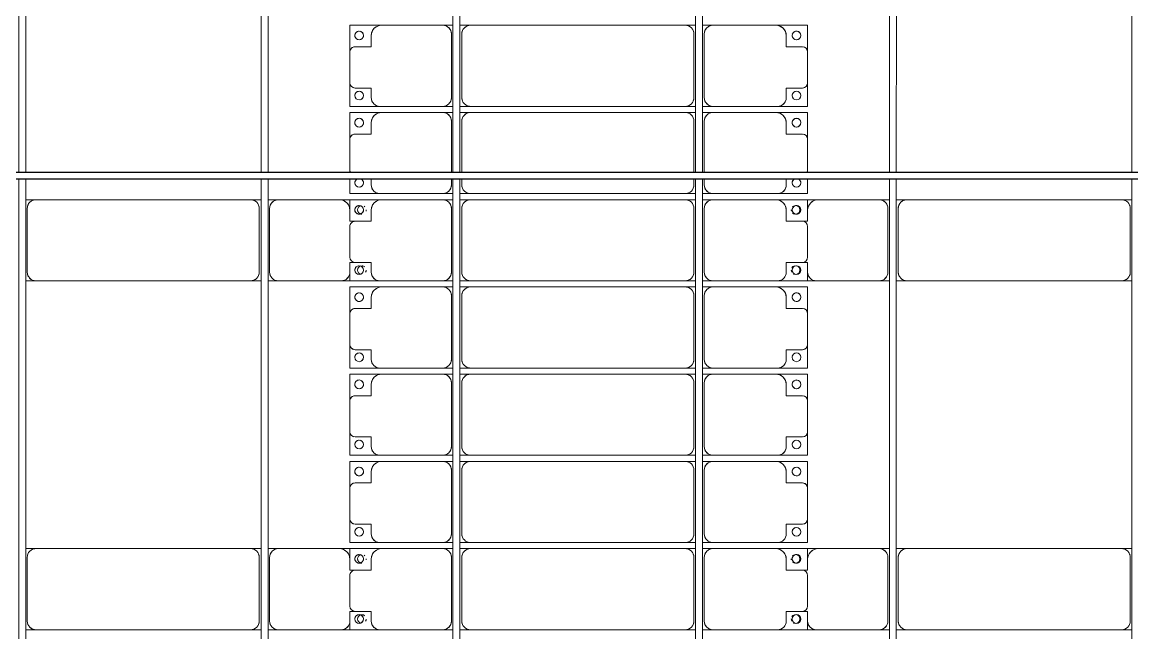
# Model space of a CAD drawing. Header units: millimetres. Extents: x -533732 to -130507, y -117886 to -23954.
# Drawn here: x -456430 to -450069, y -74386 to -70886 of the extents above; entities that cross this region are included whole.
import ezdxf

# ---------------------------------------------------------------- set-up
doc = ezdxf.new("R2010")
doc.units = ezdxf.units.MM
doc.layers.add('A-GENM', color=13, linetype='Continuous', lineweight=9)
doc.layers.add('S-BEAM', color=12, linetype='Continuous', lineweight=9)

# ---------------------------------------------------------------- blocks, each defined once
blk = doc.blocks.new('Dai phao do pin - DẢI PHAO ĐỠ PIN-V67-BỐ TRÍ KHUNG KẾT CẤU BÈ PIN 06')
at = {"layer": 'A-GENM', "color": 7}
for p, q in [((-1312.2, 241.6), (-1129.7, 241.6)), ((-1129.7, 241.6), (-1312.2, 241.6)), ((-779.7, 241.6), (-1129.7, 241.6)), ((-779.7, 241.6), (-721.1, 241.6)), ((-779.7, 241.6), (-721.1, 241.6)), ((-729.7, -173.4), (-729.7, 191.6)), ((-681.1, 241.6), (-620.3, 241.6)), ((-681.1, 241.6), (-620.3, 241.6)), ((-670.3, 191.6), (-670.3, -173.4)), ((610.3, 241.6), (-620.3, 241.6)), ((610.3, 241.6), (668.9, 241.6)), ((610.3, 241.6), (668.9, 241.6)), ((660.3, -173.4), (660.3, 191.6)), ((-1189.7, 181.6), (-1189.7, 118.2)), ((-1189.7, 118.2), (-1219.7, 118.2)), ((-1219.7, -118.2), (-1189.7, -118.2)), ((-1189.7, -118.2), (-1189.7, -173.4)), ((-1139.7, -223.4), (-1312.2, -223.4)), ((-1312.2, -223.4), (-1139.7, -223.4)), ((-1139.7, -223.4), (-779.7, -223.4)), ((-721.1, -223.4), (-779.7, -223.4)), ((-721.1, -223.4), (-779.7, -223.4)), ((-620.3, -223.4), (-681.1, -223.4)), ((-620.3, -223.4), (-681.1, -223.4)), ((-620.3, -223.4), (610.3, -223.4)), ((668.9, -223.4), (610.3, -223.4)), ((668.9, -223.4), (610.3, -223.4))]:
    blk.add_line(p, q, dxfattribs=at)
for centre, radius, start, end in [((-1258.6, 183.2), 25, 120, 135), ((-1258.6, 183.2), 25, 120, 135), ((-1258.6, 183.2), 25, 0, 90), ((-1258.6, 183.2), 25, 0, 75), ((-1129.7, 181.6), 60, 90, 180), ((-1129.7, 181.6), 60, 120, 180), ((-779.7, 191.6), 50, 360, 90), ((-779.7, 191.6), 50, 360, 75), ((-620.3, 191.6), 50, 90, 180), ((-620.3, 191.6), 50, 150, 180), ((-620.3, 191.6), 50, 105, 135), ((610.3, 191.6), 50, 360, 90), ((610.3, 191.6), 50, 60, 90), ((610.3, 191.6), 50, 15, 30), ((-1258.6, 183.2), 25, 180, 195), ((-1258.6, 183.2), 25, 180, 195), ((-1258.6, 183.2), 25, 225, 255), ((-1258.6, 183.2), 25, 225, 255), ((-1258.6, 183.2), 25, 270, 360), ((-1258.6, 183.2), 25, 270, 300), ((-1258.6, 183.2), 25, 330, 360), ((-1258.6, -161.8), 25, 180, 210), ((-1258.6, -161.8), 25, 180, 210), ((-1258.6, -161.8), 25, 105, 150), ((-1258.6, -161.8), 25, 105, 150), ((-1258.6, -161.8), 25, 240, 255), ((-1258.6, -161.8), 25, 240, 255), ((-1258.6, -161.8), 25, 270, 0), ((-1258.6, -161.8), 25, 0, 75), ((-1258.6, -161.8), 25, 0, 75), ((-1258.6, -161.8), 25, 285, 360), ((-1139.7, -173.4), 50, 180, 270), ((-1139.7, -173.4), 50, 180, 255), ((-779.7, -173.4), 50, 270, 360), ((-779.7, -173.4), 50, 285, 360), ((-620.3, -173.4), 50, 180, 270), ((-620.3, -173.4), 50, 180, 210), ((610.3, -173.4), 50, 270, 360), ((610.3, -173.4), 50, 330, 360), ((-620.3, -173.4), 50, 240, 270), ((610.3, -173.4), 50, 285, 300)]:
    blk.add_arc(centre, radius, start, end, dxfattribs=at)
blk = doc.blocks.new('Dai phao do pin - DẢI PHAO ĐỠ PIN-V69-BỐ TRÍ KHUNG KẾT CẤU BÈ PIN 06')
at = {"layer": 'A-GENM', "color": 7}
for p, q in [((-1312.2, 241.6), (-1129.7, 241.6)), ((-1129.7, 241.6), (-1312.2, 241.6)), ((-779.7, 241.6), (-1129.7, 241.6)), ((-779.7, 241.6), (-721.1, 241.6)), ((-779.7, 241.6), (-721.1, 241.6)), ((-729.7, -173.4), (-729.7, 191.6)), ((-681.1, 241.6), (-620.3, 241.6)), ((-681.1, 241.6), (-620.3, 241.6)), ((-670.3, 191.6), (-670.3, -173.4)), ((610.3, 241.6), (-620.3, 241.6)), ((610.3, 241.6), (668.9, 241.6)), ((610.3, 241.6), (668.9, 241.6)), ((660.3, -173.4), (660.3, 191.6)), ((-1189.7, 181.6), (-1189.7, 118.2)), ((-1189.7, 118.2), (-1219.7, 118.2)), ((-1219.7, -118.2), (-1189.7, -118.2)), ((-1189.7, -118.2), (-1189.7, -173.4)), ((-1139.7, -223.4), (-1312.2, -223.4)), ((-1312.2, -223.4), (-1139.7, -223.4)), ((-1139.7, -223.4), (-779.7, -223.4)), ((-721.1, -223.4), (-779.7, -223.4)), ((-721.1, -223.4), (-779.7, -223.4)), ((-620.3, -223.4), (-681.1, -223.4)), ((-620.3, -223.4), (-681.1, -223.4)), ((-620.3, -223.4), (610.3, -223.4)), ((668.9, -223.4), (610.3, -223.4)), ((668.9, -223.4), (610.3, -223.4))]:
    blk.add_line(p, q, dxfattribs=at)
for centre, radius, start, end in [((-1258.6, 183.2), 25, 120, 135), ((-1258.6, 183.2), 25, 120, 135), ((-1258.6, 183.2), 25, 0, 90), ((-1258.6, 183.2), 25, 0, 75), ((-1129.7, 181.6), 60, 90, 180), ((-1129.7, 181.6), 60, 120, 180), ((-779.7, 191.6), 50, 360, 90), ((-779.7, 191.6), 50, 360, 75), ((-620.3, 191.6), 50, 90, 180), ((-620.3, 191.6), 50, 150, 180), ((-620.3, 191.6), 50, 105, 135), ((610.3, 191.6), 50, 360, 90), ((610.3, 191.6), 50, 60, 90), ((610.3, 191.6), 50, 15, 30), ((-1258.6, 183.2), 25, 180, 195), ((-1258.6, 183.2), 25, 180, 195), ((-1258.6, 183.2), 25, 225, 255), ((-1258.6, 183.2), 25, 225, 255), ((-1258.6, 183.2), 25, 270, 360), ((-1258.6, 183.2), 25, 270, 300), ((-1258.6, 183.2), 25, 330, 360), ((-1258.6, -161.8), 25, 180, 210), ((-1258.6, -161.8), 25, 180, 210), ((-1258.6, -161.8), 25, 105, 150), ((-1258.6, -161.8), 25, 105, 150), ((-1258.6, -161.8), 25, 240, 255), ((-1258.6, -161.8), 25, 240, 255), ((-1258.6, -161.8), 25, 270, 0), ((-1258.6, -161.8), 25, 0, 75), ((-1258.6, -161.8), 25, 0, 75), ((-1258.6, -161.8), 25, 285, 360), ((-1139.7, -173.4), 50, 180, 270), ((-1139.7, -173.4), 50, 180, 255), ((-779.7, -173.4), 50, 270, 360), ((-779.7, -173.4), 50, 285, 360), ((-620.3, -173.4), 50, 180, 270), ((-620.3, -173.4), 50, 180, 210), ((610.3, -173.4), 50, 270, 360), ((610.3, -173.4), 50, 330, 360), ((-620.3, -173.4), 50, 240, 270), ((610.3, -173.4), 50, 285, 300)]:
    blk.add_arc(centre, radius, start, end, dxfattribs=at)
blk = doc.blocks.new('Dải phao đi lại kèm đỡ invester - DẢI PHAO ĐI LẠI-18522-BỐ TRÍ KHUNG KẾT CẤU BÈ PIN 06')
at = {"layer": 'A-GENM', "color": 7}
for p, q in [((38758.4, 1312.2), (38911.8, 1312.2)), ((38758.4, 1129.7), (38758.4, 1312.2)), ((38758.4, 1312.2), (38758.4, 1129.7)), ((38911.8, 1312.2), (38758.4, 1312.2)), ((38881.8, 1282.2), (38881.8, 1189.7)), ((39088.2, 1312.2), (38911.8, 1312.2)), ((39088.2, 1312.2), (39223.4, 1312.2)), ((39223.4, 1312.2), (39088.2, 1312.2)), ((39118.2, 1189.7), (39118.2, 1282.2)), ((39223.4, 1312.2), (39223.4, 1139.7)), ((39223.4, 1139.7), (39223.4, 1312.2)), ((39258.4, 1312.2), (39411.8, 1312.2)), ((39258.4, 1129.7), (39258.4, 1312.2)), ((39258.4, 1312.2), (39258.4, 1129.7)), ((39411.8, 1312.2), (39258.4, 1312.2)), ((39381.8, 1282.2), (39381.8, 1189.7)), ((39588.2, 1312.2), (39411.8, 1312.2)), ((39588.2, 1312.2), (39600, 1312.2)), ((39600, 1312.2), (39588.2, 1312.2)), ((39640, 1312.2), (39723.4, 1312.2)), ((39723.4, 1312.2), (39640, 1312.2)), ((39723.4, 1312.2), (39723.4, 1139.7)), ((39723.4, 1139.7), (39723.4, 1312.2)), ((39758.4, 1312.2), (39818.4, 1312.2)), ((39758.4, 1129.7), (39758.4, 1312.2)), ((39758.4, 1312.2), (39758.4, 1129.7)), ((39818.4, 1312.2), (39758.4, 1312.2)), ((39881.8, 1282.2), (39881.8, 1189.7)), ((40088.2, 1312.2), (39911.8, 1312.2)), ((40118.2, 1189.7), (40118.2, 1282.2)), ((40173.4, 1312.2), (40223.4, 1312.2)), ((40223.4, 1312.2), (40173.4, 1312.2)), ((40223.4, 1312.2), (40223.4, 1139.7)), ((40223.4, 1139.7), (40223.4, 1312.2)), ((40258.4, 1312.2), (40411.8, 1312.2)), ((40258.4, 1129.7), (40258.4, 1312.2)), ((40258.4, 1312.2), (40258.4, 1129.7)), ((40411.8, 1312.2), (40258.4, 1312.2)), ((40381.8, 1282.2), (40381.8, 1189.7)), ((40588.2, 1312.2), (40411.8, 1312.2)), ((40588.2, 1312.2), (40723.4, 1312.2)), ((40723.4, 1312.2), (40588.2, 1312.2)), ((40618.2, 1189.7), (40618.2, 1282.2)), ((40723.4, 1312.2), (40723.4, 1139.7)), ((40723.4, 1139.7), (40723.4, 1312.2)), ((40758.4, 1312.2), (40911.8, 1312.2)), ((40758.4, 1129.7), (40758.4, 1312.2)), ((40758.4, 1312.2), (40758.4, 1129.7)), ((40911.8, 1312.2), (40758.4, 1312.2)), ((40881.8, 1282.2), (40881.8, 1189.7)), ((41088.2, 1312.2), (40911.8, 1312.2)), ((41088.2, 1312.2), (41223.4, 1312.2)), ((41223.4, 1312.2), (41088.2, 1312.2)), ((41118.2, 1189.7), (41118.2, 1282.2)), ((41223.4, 1312.2), (41223.4, 1139.7)), ((41223.4, 1139.7), (41223.4, 1312.2)), ((41258.4, 1312.2), (41411.8, 1312.2)), ((41258.4, 1129.7), (41258.4, 1312.2)), ((41258.4, 1312.2), (41258.4, 1129.7)), ((41411.8, 1312.2), (41258.4, 1312.2)), ((41381.8, 1282.2), (41381.8, 1189.7)), ((41588.2, 1312.2), (41411.8, 1312.2)), ((41588.2, 1312.2), (41723.4, 1312.2)), ((41723.4, 1312.2), (41588.2, 1312.2)), ((41618.2, 1189.7), (41618.2, 1282.2)), ((41723.4, 1312.2), (41723.4, 1139.7)), ((41723.4, 1139.7), (41723.4, 1312.2)), ((41758.4, 1312.2), (41818.4, 1312.2)), ((41758.4, 1129.7), (41758.4, 1312.2)), ((41758.4, 1312.2), (41758.4, 1129.7)), ((41818.4, 1312.2), (41758.4, 1312.2)), ((41881.8, 1282.2), (41881.8, 1189.7)), ((42088.2, 1312.2), (41911.8, 1312.2)), ((42118.2, 1189.7), (42118.2, 1282.2)), ((42173.4, 1312.2), (42223.4, 1312.2)), ((42223.4, 1312.2), (42173.4, 1312.2)), ((42223.4, 1312.2), (42223.4, 1139.7)), ((42223.4, 1139.7), (42223.4, 1312.2)), ((38881.8, 1189.7), (38818.4, 1189.7)), ((39173.4, 1189.7), (39118.2, 1189.7)), ((39381.8, 1189.7), (39318.4, 1189.7)), ((39673.4, 1189.7), (39640, 1189.7)), ((39881.8, 1189.7), (39818.4, 1189.7)), ((40173.4, 1189.7), (40118.2, 1189.7)), ((40381.8, 1189.7), (40318.4, 1189.7)), ((40673.4, 1189.7), (40618.2, 1189.7)), ((40881.8, 1189.7), (40818.4, 1189.7)), ((41173.4, 1189.7), (41118.2, 1189.7)), ((41381.8, 1189.7), (41318.4, 1189.7)), ((41673.4, 1189.7), (41618.2, 1189.7)), ((41881.8, 1189.7), (41818.4, 1189.7)), ((42173.4, 1189.7), (42118.2, 1189.7)), ((38758.4, 1129.7), (38758.4, 769.7)), ((39223.4, 769.7), (39223.4, 1139.7)), ((39258.4, 1129.7), (39258.4, 769.7)), ((39723.4, 769.7), (39723.4, 1139.7)), ((39758.4, 1129.7), (39758.4, 769.7)), ((40223.4, 769.7), (40223.4, 1139.7)), ((40258.4, 1129.7), (40258.4, 769.7)), ((40723.4, 769.7), (40723.4, 1139.7)), ((40758.4, 1129.7), (40758.4, 769.7)), ((41223.4, 769.7), (41223.4, 1139.7)), ((41258.4, 1129.7), (41258.4, 769.7)), ((41723.4, 769.7), (41723.4, 1139.7)), ((41758.4, 1129.7), (41758.4, 769.7)), ((42223.4, 769.7), (42223.4, 1139.7)), ((38758.4, 708.9), (38758.4, 769.7)), ((38758.4, 708.9), (38758.4, 769.7)), ((39223.4, 769.7), (39223.4, 708.9)), ((39223.4, 769.7), (39223.4, 708.9)), ((39258.4, 708.9), (39258.4, 769.7)), ((39258.4, 708.9), (39258.4, 769.7)), ((39723.4, 769.7), (39723.4, 708.9)), ((39723.4, 769.7), (39723.4, 708.9)), ((39758.4, 708.9), (39758.4, 769.7)), ((39758.4, 708.9), (39758.4, 769.7)), ((40223.4, 769.7), (40223.4, 708.9)), ((40223.4, 769.7), (40223.4, 708.9)), ((40258.4, 708.9), (40258.4, 769.7)), ((40258.4, 708.9), (40258.4, 769.7)), ((40723.4, 769.7), (40723.4, 708.9)), ((40723.4, 769.7), (40723.4, 708.9)), ((40758.4, 708.9), (40758.4, 769.7)), ((40758.4, 708.9), (40758.4, 769.7)), ((41223.4, 769.7), (41223.4, 708.9)), ((41223.4, 769.7), (41223.4, 708.9)), ((41258.4, 708.9), (41258.4, 769.7)), ((41258.4, 708.9), (41258.4, 769.7)), ((41723.4, 769.7), (41723.4, 708.9)), ((41723.4, 769.7), (41723.4, 708.9)), ((41758.4, 708.9), (41758.4, 769.7)), ((41758.4, 708.9), (41758.4, 769.7)), ((42223.4, 769.7), (42223.4, 708.9)), ((42223.4, 769.7), (42223.4, 708.9)), ((38808.4, 719.7), (39173.4, 719.7)), ((39308.4, 719.7), (39600, 719.7)), ((39640, 719.7), (39673.4, 719.7)), ((39808.4, 719.7), (40173.4, 719.7)), ((40308.4, 719.7), (40673.4, 719.7)), ((40808.4, 719.7), (41173.4, 719.7)), ((41308.4, 719.7), (41673.4, 719.7)), ((41808.4, 719.7), (42173.4, 719.7)), ((38758.4, 610.3), (38758.4, 668.9)), ((38758.4, 610.3), (38758.4, 668.9)), ((39173.4, 660.3), (38808.4, 660.3)), ((39223.4, 668.9), (39223.4, 610.3)), ((39223.4, 668.9), (39223.4, 610.3)), ((39258.4, 610.3), (39258.4, 668.9)), ((39258.4, 610.3), (39258.4, 668.9)), ((39600, 660.3), (39308.4, 660.3)), ((39673.4, 660.3), (39640, 660.3)), ((39723.4, 668.9), (39723.4, 610.3)), ((39723.4, 668.9), (39723.4, 610.3)), ((39758.4, 610.3), (39758.4, 668.9)), ((39758.4, 610.3), (39758.4, 668.9)), ((40173.4, 660.3), (39808.4, 660.3)), ((40223.4, 668.9), (40223.4, 610.3)), ((40223.4, 668.9), (40223.4, 610.3)), ((40258.4, 610.3), (40258.4, 668.9)), ((40258.4, 610.3), (40258.4, 668.9)), ((40673.4, 660.3), (40308.4, 660.3)), ((40723.4, 668.9), (40723.4, 610.3)), ((40723.4, 668.9), (40723.4, 610.3)), ((40758.4, 610.3), (40758.4, 668.9)), ((40758.4, 610.3), (40758.4, 668.9)), ((41173.4, 660.3), (40808.4, 660.3)), ((41223.4, 668.9), (41223.4, 610.3)), ((41223.4, 668.9), (41223.4, 610.3)), ((41258.4, 610.3), (41258.4, 668.9)), ((41258.4, 610.3), (41258.4, 668.9)), ((41673.4, 660.3), (41308.4, 660.3)), ((41723.4, 668.9), (41723.4, 610.3)), ((41723.4, 668.9), (41723.4, 610.3)), ((41758.4, 610.3), (41758.4, 668.9)), ((41758.4, 610.3), (41758.4, 668.9)), ((42173.4, 660.3), (41808.4, 660.3)), ((42223.4, 668.9), (42223.4, 610.3)), ((42223.4, 668.9), (42223.4, 610.3)), ((38758.4, 610.3), (38758.4, -620.3)), ((39223.4, -620.3), (39223.4, 610.3)), ((39258.4, 610.3), (39258.4, -620.3)), ((39723.4, -620.3), (39723.4, 610.3)), ((39758.4, 610.3), (39758.4, -620.3)), ((40223.4, -620.3), (40223.4, 610.3)), ((40258.4, 610.3), (40258.4, -620.3)), ((40723.4, -620.3), (40723.4, 610.3)), ((40758.4, 610.3), (40758.4, -620.3)), ((41223.4, -620.3), (41223.4, 610.3)), ((41258.4, 610.3), (41258.4, -620.3)), ((41723.4, -620.3), (41723.4, 610.3)), ((41758.4, 610.3), (41758.4, -620.3)), ((42223.4, -620.3), (42223.4, 610.3)), ((38758.4, -681.1), (38758.4, -620.3)), ((38758.4, -681.1), (38758.4, -620.3)), ((39223.4, -620.3), (39223.4, -681.1)), ((39223.4, -620.3), (39223.4, -681.1)), ((39258.4, -681.1), (39258.4, -620.3)), ((39258.4, -681.1), (39258.4, -620.3)), ((39723.4, -620.3), (39723.4, -681.1)), ((39723.4, -620.3), (39723.4, -681.1)), ((39758.4, -681.1), (39758.4, -620.3)), ((39758.4, -681.1), (39758.4, -620.3)), ((40223.4, -620.3), (40223.4, -681.1)), ((40223.4, -620.3), (40223.4, -681.1)), ((40258.4, -681.1), (40258.4, -620.3)), ((40258.4, -681.1), (40258.4, -620.3)), ((40723.4, -620.3), (40723.4, -681.1)), ((40723.4, -620.3), (40723.4, -681.1)), ((40758.4, -681.1), (40758.4, -620.3)), ((40758.4, -681.1), (40758.4, -620.3)), ((41223.4, -620.3), (41223.4, -681.1)), ((41223.4, -620.3), (41223.4, -681.1)), ((41258.4, -681.1), (41258.4, -620.3)), ((41258.4, -681.1), (41258.4, -620.3)), ((41723.4, -620.3), (41723.4, -681.1)), ((41723.4, -620.3), (41723.4, -681.1)), ((41758.4, -681.1), (41758.4, -620.3)), ((41758.4, -681.1), (41758.4, -620.3)), ((42223.4, -620.3), (42223.4, -681.1)), ((42223.4, -620.3), (42223.4, -681.1)), ((38808.4, -670.3), (39173.4, -670.3)), ((39308.4, -670.3), (39600, -670.3)), ((39640, -670.3), (39673.4, -670.3)), ((39808.4, -670.3), (40173.4, -670.3)), ((40308.4, -670.3), (40673.4, -670.3)), ((40808.4, -670.3), (41173.4, -670.3)), ((41308.4, -670.3), (41673.4, -670.3)), ((41808.4, -670.3), (42173.4, -670.3)), ((38758.4, -779.7), (38758.4, -721.1)), ((38758.4, -779.7), (38758.4, -721.1)), ((39173.4, -729.7), (38808.4, -729.7)), ((39223.4, -721.1), (39223.4, -779.7)), ((39223.4, -721.1), (39223.4, -779.7)), ((39258.4, -779.7), (39258.4, -721.1)), ((39258.4, -779.7), (39258.4, -721.1)), ((39600, -729.7), (39308.4, -729.7)), ((39673.4, -729.7), (39640, -729.7)), ((39723.4, -721.1), (39723.4, -779.7)), ((39723.4, -721.1), (39723.4, -779.7)), ((39758.4, -779.7), (39758.4, -721.1)), ((39758.4, -779.7), (39758.4, -721.1)), ((40173.4, -729.7), (39808.4, -729.7)), ((40223.4, -721.1), (40223.4, -779.7)), ((40223.4, -721.1), (40223.4, -779.7)), ((40258.4, -779.7), (40258.4, -721.1)), ((40258.4, -779.7), (40258.4, -721.1)), ((40673.4, -729.7), (40308.4, -729.7)), ((40723.4, -721.1), (40723.4, -779.7)), ((40723.4, -721.1), (40723.4, -779.7)), ((40758.4, -779.7), (40758.4, -721.1)), ((40758.4, -779.7), (40758.4, -721.1)), ((41173.4, -729.7), (40808.4, -729.7)), ((41223.4, -721.1), (41223.4, -779.7)), ((41223.4, -721.1), (41223.4, -779.7)), ((41258.4, -779.7), (41258.4, -721.1)), ((41258.4, -779.7), (41258.4, -721.1)), ((41673.4, -729.7), (41308.4, -729.7)), ((41723.4, -721.1), (41723.4, -779.7)), ((41723.4, -721.1), (41723.4, -779.7)), ((41758.4, -779.7), (41758.4, -721.1)), ((41758.4, -779.7), (41758.4, -721.1)), ((42173.4, -729.7), (41808.4, -729.7)), ((42223.4, -721.1), (42223.4, -779.7)), ((42223.4, -721.1), (42223.4, -779.7)), ((38758.4, -779.7), (38758.4, -1129.7)), ((39223.4, -1139.7), (39223.4, -779.7)), ((39258.4, -779.7), (39258.4, -1129.7)), ((39723.4, -1139.7), (39723.4, -779.7)), ((39758.4, -779.7), (39758.4, -1129.7)), ((40223.4, -1139.7), (40223.4, -779.7)), ((40258.4, -779.7), (40258.4, -1129.7)), ((40723.4, -1139.7), (40723.4, -779.7)), ((40758.4, -779.7), (40758.4, -1129.7)), ((41223.4, -1139.7), (41223.4, -779.7)), ((41258.4, -779.7), (41258.4, -1129.7)), ((41723.4, -1139.7), (41723.4, -779.7)), ((41758.4, -779.7), (41758.4, -1129.7)), ((42223.4, -1139.7), (42223.4, -779.7)), ((38758.4, -1312.2), (38758.4, -1129.7)), ((38758.4, -1129.7), (38758.4, -1312.2)), ((39223.4, -1139.7), (39223.4, -1312.2)), ((39223.4, -1312.2), (39223.4, -1139.7)), ((39258.4, -1312.2), (39258.4, -1129.7)), ((39258.4, -1129.7), (39258.4, -1312.2)), ((39723.4, -1139.7), (39723.4, -1312.2)), ((39723.4, -1312.2), (39723.4, -1139.7)), ((39758.4, -1312.2), (39758.4, -1129.7)), ((39758.4, -1129.7), (39758.4, -1312.2)), ((40223.4, -1139.7), (40223.4, -1312.2)), ((40223.4, -1312.2), (40223.4, -1139.7)), ((40258.4, -1312.2), (40258.4, -1129.7)), ((40258.4, -1129.7), (40258.4, -1312.2)), ((40723.4, -1139.7), (40723.4, -1312.2)), ((40723.4, -1312.2), (40723.4, -1139.7)), ((40758.4, -1312.2), (40758.4, -1129.7)), ((40758.4, -1129.7), (40758.4, -1312.2)), ((41223.4, -1139.7), (41223.4, -1312.2)), ((41223.4, -1312.2), (41223.4, -1139.7)), ((41258.4, -1312.2), (41258.4, -1129.7)), ((41258.4, -1129.7), (41258.4, -1312.2)), ((41723.4, -1139.7), (41723.4, -1312.2)), ((41723.4, -1312.2), (41723.4, -1139.7)), ((41758.4, -1312.2), (41758.4, -1129.7)), ((41758.4, -1129.7), (41758.4, -1312.2)), ((42223.4, -1139.7), (42223.4, -1312.2)), ((42223.4, -1312.2), (42223.4, -1139.7)), ((38818.4, -1189.7), (38881.8, -1189.7)), ((38881.8, -1189.7), (38881.8, -1282.2)), ((39118.2, -1282.2), (39118.2, -1189.7)), ((39118.2, -1189.7), (39173.4, -1189.7)), ((39318.4, -1189.7), (39381.8, -1189.7)), ((39381.8, -1189.7), (39381.8, -1282.2)), ((39640, -1189.7), (39673.4, -1189.7)), ((39818.4, -1189.7), (39881.8, -1189.7)), ((39881.8, -1189.7), (39881.8, -1282.2)), ((40118.2, -1282.2), (40118.2, -1189.7)), ((40118.2, -1189.7), (40173.4, -1189.7)), ((40318.4, -1189.7), (40381.8, -1189.7)), ((40381.8, -1189.7), (40381.8, -1282.2)), ((40618.2, -1282.2), (40618.2, -1189.7)), ((40618.2, -1189.7), (40673.4, -1189.7)), ((40818.4, -1189.7), (40881.8, -1189.7)), ((40881.8, -1189.7), (40881.8, -1282.2)), ((41118.2, -1282.2), (41118.2, -1189.7)), ((41118.2, -1189.7), (41173.4, -1189.7)), ((41318.4, -1189.7), (41381.8, -1189.7)), ((41381.8, -1189.7), (41381.8, -1282.2)), ((41618.2, -1282.2), (41618.2, -1189.7)), ((41618.2, -1189.7), (41673.4, -1189.7)), ((41818.4, -1189.7), (41881.8, -1189.7)), ((41881.8, -1189.7), (41881.8, -1282.2)), ((42118.2, -1282.2), (42118.2, -1189.7)), ((42118.2, -1189.7), (42173.4, -1189.7)), ((38911.8, -1312.2), (38758.4, -1312.2)), ((38758.4, -1312.2), (38911.8, -1312.2)), ((38911.8, -1312.2), (39088.2, -1312.2)), ((39223.4, -1312.2), (39088.2, -1312.2)), ((39088.2, -1312.2), (39223.4, -1312.2)), ((39411.8, -1312.2), (39258.4, -1312.2)), ((39258.4, -1312.2), (39411.8, -1312.2)), ((39411.8, -1312.2), (39588.2, -1312.2)), ((39600, -1312.2), (39588.2, -1312.2)), ((39588.2, -1312.2), (39600, -1312.2)), ((39723.4, -1312.2), (39640, -1312.2)), ((39640, -1312.2), (39723.4, -1312.2)), ((39818.4, -1312.2), (39758.4, -1312.2)), ((39758.4, -1312.2), (39818.4, -1312.2)), ((39911.8, -1312.2), (40088.2, -1312.2)), ((40223.4, -1312.2), (40173.4, -1312.2)), ((40173.4, -1312.2), (40223.4, -1312.2)), ((40411.8, -1312.2), (40258.4, -1312.2)), ((40258.4, -1312.2), (40411.8, -1312.2)), ((40411.8, -1312.2), (40588.2, -1312.2)), ((40723.4, -1312.2), (40588.2, -1312.2)), ((40588.2, -1312.2), (40723.4, -1312.2)), ((40911.8, -1312.2), (40758.4, -1312.2)), ((40758.4, -1312.2), (40911.8, -1312.2)), ((40911.8, -1312.2), (41088.2, -1312.2)), ((41223.4, -1312.2), (41088.2, -1312.2)), ((41088.2, -1312.2), (41223.4, -1312.2)), ((41411.8, -1312.2), (41258.4, -1312.2)), ((41258.4, -1312.2), (41411.8, -1312.2)), ((41411.8, -1312.2), (41588.2, -1312.2)), ((41723.4, -1312.2), (41588.2, -1312.2)), ((41588.2, -1312.2), (41723.4, -1312.2)), ((41818.4, -1312.2), (41758.4, -1312.2)), ((41758.4, -1312.2), (41818.4, -1312.2)), ((41911.8, -1312.2), (42088.2, -1312.2)), ((42223.4, -1312.2), (42173.4, -1312.2)), ((42173.4, -1312.2), (42223.4, -1312.2))]:
    blk.add_line(p, q, dxfattribs=at)
for centre, radius, start, end in [((38816.8, 1248.6), 25, 90, 270), ((38816.8, 1248.6), 25, 90, 255), ((38816.8, 1248.6), 25, 270, 90), ((38816.8, 1248.6), 25, 300, 90), ((38911.8, 1282.2), 30, 90, 180), ((38911.8, 1282.2), 30, 105, 165), ((38911.8, 1282.2), 30, 135, 165), ((38911.8, 1282.2), 30, 135, 165), ((39088.2, 1282.2), 30, 0, 90), ((39088.2, 1282.2), 30, 60, 75), ((39088.2, 1282.2), 30, 15, 75), ((39088.2, 1282.2), 30, 60, 75), ((39088.2, 1282.2), 30, 15, 30), ((39088.2, 1282.2), 30, 15, 30), ((39161.8, 1248.6), 25, 90, 270), ((39161.8, 1248.6), 25, 90, 180), ((39161.8, 1248.6), 25, 270, 90), ((39161.8, 1248.6), 25, 270, 90), ((39316.8, 1248.6), 25, 90, 270), ((39316.8, 1248.6), 25, 90, 255), ((39316.8, 1248.6), 25, 270, 90), ((39316.8, 1248.6), 25, 300, 90), ((39411.8, 1282.2), 30, 90, 180), ((39411.8, 1282.2), 30, 105, 165), ((39411.8, 1282.2), 30, 135, 165), ((39411.8, 1282.2), 30, 135, 165), ((39588.2, 1282.2), 30, 60, 90), ((39588.2, 1282.2), 30, 60, 75), ((39588.2, 1282.2), 30, 60, 75), ((39588.2, 1282.2), 30, 60, 75), ((39661.8, 1248.6), 25, 90, 150), ((39661.8, 1248.6), 25, 90, 150), ((39661.8, 1248.6), 25, 270, 90), ((39661.8, 1248.6), 25, 270, 90), ((39816.8, 1248.6), 25, 90, 270), ((39816.8, 1248.6), 25, 90, 255), ((39816.8, 1248.6), 25, 270, 90), ((39816.8, 1248.6), 25, 300, 90), ((39911.8, 1282.2), 30, 90, 180), ((40088.2, 1282.2), 30, 0, 90), ((40161.8, 1248.6), 25, 90, 270), ((40161.8, 1248.6), 25, 90, 180), ((40161.8, 1248.6), 25, 270, 90), ((40161.8, 1248.6), 25, 270, 90), ((40316.8, 1248.6), 25, 90, 270), ((40316.8, 1248.6), 25, 90, 255), ((40316.8, 1248.6), 25, 270, 90), ((40316.8, 1248.6), 25, 300, 90), ((40411.8, 1282.2), 30, 90, 180), ((40411.8, 1282.2), 30, 105, 165), ((40411.8, 1282.2), 30, 135, 165), ((40411.8, 1282.2), 30, 135, 165), ((40588.2, 1282.2), 30, 0, 90), ((40588.2, 1282.2), 30, 60, 75), ((40588.2, 1282.2), 30, 15, 75), ((40588.2, 1282.2), 30, 60, 75), ((40588.2, 1282.2), 30, 15, 30), ((40588.2, 1282.2), 30, 15, 30), ((40661.8, 1248.6), 25, 90, 270), ((40661.8, 1248.6), 25, 90, 180), ((40661.8, 1248.6), 25, 270, 90), ((40661.8, 1248.6), 25, 270, 90), ((40816.8, 1248.6), 25, 90, 270), ((40816.8, 1248.6), 25, 90, 255), ((40816.8, 1248.6), 25, 270, 90), ((40816.8, 1248.6), 25, 300, 90), ((40911.8, 1282.2), 30, 90, 180), ((40911.8, 1282.2), 30, 105, 165), ((40911.8, 1282.2), 30, 135, 165), ((40911.8, 1282.2), 30, 135, 165), ((41088.2, 1282.2), 30, 0, 90), ((41088.2, 1282.2), 30, 60, 75), ((41088.2, 1282.2), 30, 15, 75), ((41088.2, 1282.2), 30, 60, 75), ((41088.2, 1282.2), 30, 15, 30), ((41088.2, 1282.2), 30, 15, 30), ((41161.8, 1248.6), 25, 90, 270), ((41161.8, 1248.6), 25, 90, 180), ((41161.8, 1248.6), 25, 270, 90), ((41161.8, 1248.6), 25, 270, 90), ((41316.8, 1248.6), 25, 90, 270), ((41316.8, 1248.6), 25, 90, 255), ((41316.8, 1248.6), 25, 270, 90), ((41316.8, 1248.6), 25, 300, 90), ((41411.8, 1282.2), 30, 90, 180), ((41411.8, 1282.2), 30, 105, 165), ((41411.8, 1282.2), 30, 135, 165), ((41411.8, 1282.2), 30, 135, 165), ((41588.2, 1282.2), 30, 0, 90), ((41588.2, 1282.2), 30, 60, 75), ((41588.2, 1282.2), 30, 15, 75), ((41588.2, 1282.2), 30, 60, 75), ((41588.2, 1282.2), 30, 15, 30), ((41588.2, 1282.2), 30, 15, 30), ((41661.8, 1248.6), 25, 90, 270), ((41661.8, 1248.6), 25, 90, 180), ((41661.8, 1248.6), 25, 270, 90), ((41661.8, 1248.6), 25, 270, 90), ((41816.8, 1248.6), 25, 90, 270), ((41816.8, 1248.6), 25, 90, 255), ((41816.8, 1248.6), 25, 270, 90), ((41816.8, 1248.6), 25, 300, 90), ((41911.8, 1282.2), 30, 90, 180), ((42088.2, 1282.2), 30, 0, 90), ((42161.8, 1248.6), 25, 90, 270), ((42161.8, 1248.6), 25, 90, 180), ((42161.8, 1248.6), 25, 270, 90), ((42161.8, 1248.6), 25, 270, 90), ((38816.8, 1248.6), 25, 270, 285), ((39161.8, 1248.6), 25, 195, 255), ((39316.8, 1248.6), 25, 270, 285), ((39661.8, 1248.6), 25, 210, 270), ((39661.8, 1248.6), 25, 210, 255), ((39816.8, 1248.6), 25, 270, 285), ((40161.8, 1248.6), 25, 195, 255), ((40316.8, 1248.6), 25, 270, 285), ((40661.8, 1248.6), 25, 195, 255), ((40816.8, 1248.6), 25, 270, 285), ((41161.8, 1248.6), 25, 195, 255), ((41316.8, 1248.6), 25, 270, 285), ((41661.8, 1248.6), 25, 195, 255), ((41816.8, 1248.6), 25, 270, 285), ((42161.8, 1248.6), 25, 195, 255), ((38818.4, 1129.7), 60, 90, 180), ((38818.4, 1129.7), 60, 90, 150), ((39173.4, 1139.7), 50, 0, 90), ((39173.4, 1139.7), 50, 15, 90), ((39318.4, 1129.7), 60, 90, 180), ((39318.4, 1129.7), 60, 90, 150), ((39673.4, 1139.7), 50, 0, 90), ((39673.4, 1139.7), 50, 15, 90), ((39818.4, 1129.7), 60, 90, 180), ((39818.4, 1129.7), 60, 90, 150), ((40173.4, 1139.7), 50, 0, 90), ((40173.4, 1139.7), 50, 15, 90), ((40318.4, 1129.7), 60, 90, 180), ((40318.4, 1129.7), 60, 90, 150), ((40673.4, 1139.7), 50, 360, 90), ((40673.4, 1139.7), 50, 15, 90), ((40818.4, 1129.7), 60, 90, 180), ((40818.4, 1129.7), 60, 90, 150), ((41173.4, 1139.7), 50, 360, 90), ((41173.4, 1139.7), 50, 15, 90), ((41318.4, 1129.7), 60, 90, 180), ((41318.4, 1129.7), 60, 90, 150), ((41673.4, 1139.7), 50, 0, 90), ((41673.4, 1139.7), 50, 15, 90), ((41818.4, 1129.7), 60, 90, 180), ((41818.4, 1129.7), 60, 90, 150), ((42173.4, 1139.7), 50, 0, 90), ((42173.4, 1139.7), 50, 15, 90), ((38808.4, 769.7), 50, 180, 270), ((39173.4, 769.7), 50, 270, 0), ((39308.4, 769.7), 50, 180, 270), ((39673.4, 769.7), 50, 270, 0), ((39808.4, 769.7), 50, 180, 270), ((40173.4, 769.7), 50, 270, 0), ((40308.4, 769.7), 50, 180, 270), ((40673.4, 769.7), 50, 270, 360), ((40808.4, 769.7), 50, 180, 270), ((41173.4, 769.7), 50, 270, 360), ((41308.4, 769.7), 50, 180, 270), ((41673.4, 769.7), 50, 270, 0), ((41808.4, 769.7), 50, 180, 270), ((42173.4, 769.7), 50, 270, 0), ((38808.4, 769.7), 50, 195, 270), ((39173.4, 769.7), 50, 270, 345), ((39308.4, 769.7), 50, 195, 270), ((39673.4, 769.7), 50, 270, 345), ((39808.4, 769.7), 50, 195, 270), ((40173.4, 769.7), 50, 270, 345), ((40308.4, 769.7), 50, 195, 270), ((40673.4, 769.7), 50, 270, 345), ((40808.4, 769.7), 50, 195, 270), ((41173.4, 769.7), 50, 270, 345), ((41308.4, 769.7), 50, 195, 270), ((41673.4, 769.7), 50, 270, 345), ((41808.4, 769.7), 50, 195, 270), ((42173.4, 769.7), 50, 270, 345), ((38808.4, 610.3), 50, 90, 180), ((38808.4, 610.3), 50, 105, 120), ((39173.4, 610.3), 50, 360, 90), ((39173.4, 610.3), 50, 60, 90), ((39308.4, 610.3), 50, 90, 180), ((39308.4, 610.3), 50, 105, 120), ((39673.4, 610.3), 50, 360, 90), ((39673.4, 610.3), 50, 60, 90), ((39808.4, 610.3), 50, 90, 180), ((39808.4, 610.3), 50, 105, 120), ((40173.4, 610.3), 50, 0, 90), ((40173.4, 610.3), 50, 60, 90), ((40308.4, 610.3), 50, 90, 180), ((40308.4, 610.3), 50, 105, 120), ((40673.4, 610.3), 50, 360, 90), ((40673.4, 610.3), 50, 60, 90), ((40808.4, 610.3), 50, 90, 180), ((40808.4, 610.3), 50, 105, 120), ((41173.4, 610.3), 50, 360, 90), ((41173.4, 610.3), 50, 60, 90), ((41308.4, 610.3), 50, 90, 180), ((41308.4, 610.3), 50, 105, 120), ((41673.4, 610.3), 50, 360, 90), ((41673.4, 610.3), 50, 60, 90), ((41808.4, 610.3), 50, 90, 180), ((41808.4, 610.3), 50, 105, 120), ((42173.4, 610.3), 50, 0, 90), ((42173.4, 610.3), 50, 60, 90), ((38808.4, 610.3), 50, 150, 180), ((39173.4, 610.3), 50, 15, 30), ((39308.4, 610.3), 50, 150, 180), ((39673.4, 610.3), 50, 15, 30), ((39808.4, 610.3), 50, 150, 180), ((40173.4, 610.3), 50, 15, 30), ((40308.4, 610.3), 50, 150, 180), ((40673.4, 610.3), 50, 15, 30), ((40808.4, 610.3), 50, 150, 180), ((41173.4, 610.3), 50, 15, 30), ((41308.4, 610.3), 50, 150, 180), ((41673.4, 610.3), 50, 15, 30), ((41808.4, 610.3), 50, 150, 180), ((42173.4, 610.3), 50, 15, 30), ((38808.4, -620.3), 50, 180, 270), ((38808.4, -620.3), 50, 195, 225), ((39173.4, -620.3), 50, 270, 0), ((39173.4, -620.3), 50, 330, 0), ((39308.4, -620.3), 50, 180, 270), ((39308.4, -620.3), 50, 195, 225), ((39673.4, -620.3), 50, 270, 0), ((39673.4, -620.3), 50, 330, 0), ((39808.4, -620.3), 50, 180, 270), ((39808.4, -620.3), 50, 195, 225), ((40173.4, -620.3), 50, 270, 0), ((40173.4, -620.3), 50, 330, 0), ((40308.4, -620.3), 50, 180, 270), ((40308.4, -620.3), 50, 195, 225), ((40673.4, -620.3), 50, 270, 0), ((40673.4, -620.3), 50, 330, 0), ((40808.4, -620.3), 50, 180, 270), ((40808.4, -620.3), 50, 195, 225), ((41173.4, -620.3), 50, 270, 0), ((41173.4, -620.3), 50, 330, 0), ((41308.4, -620.3), 50, 180, 270), ((41308.4, -620.3), 50, 195, 225), ((41673.4, -620.3), 50, 270, 0), ((41673.4, -620.3), 50, 330, 0), ((41808.4, -620.3), 50, 180, 270), ((41808.4, -620.3), 50, 195, 225), ((42173.4, -620.3), 50, 270, 0), ((42173.4, -620.3), 50, 330, 0), ((38808.4, -620.3), 50, 240, 270), ((39173.4, -620.3), 50, 270, 300), ((39308.4, -620.3), 50, 240, 270), ((39673.4, -620.3), 50, 270, 300), ((39808.4, -620.3), 50, 240, 270), ((40173.4, -620.3), 50, 270, 300), ((40308.4, -620.3), 50, 240, 270), ((40673.4, -620.3), 50, 270, 300), ((40808.4, -620.3), 50, 240, 270), ((41173.4, -620.3), 50, 270, 300), ((41308.4, -620.3), 50, 240, 270), ((41673.4, -620.3), 50, 270, 300), ((41808.4, -620.3), 50, 240, 270), ((42173.4, -620.3), 50, 270, 300), ((38808.4, -779.7), 50, 90, 180), ((38808.4, -779.7), 50, 90, 165), ((39173.4, -779.7), 50, 0, 90), ((39173.4, -779.7), 50, 15, 90), ((39308.4, -779.7), 50, 90, 180), ((39308.4, -779.7), 50, 90, 165), ((39673.4, -779.7), 50, 0, 90), ((39673.4, -779.7), 50, 15, 90), ((39808.4, -779.7), 50, 90, 180), ((39808.4, -779.7), 50, 90, 165), ((40173.4, -779.7), 50, 0, 90), ((40173.4, -779.7), 50, 15, 90), ((40308.4, -779.7), 50, 90, 180), ((40308.4, -779.7), 50, 90, 165), ((40673.4, -779.7), 50, 0, 90), ((40673.4, -779.7), 50, 15, 90), ((40808.4, -779.7), 50, 90, 180), ((40808.4, -779.7), 50, 90, 165), ((41173.4, -779.7), 50, 0, 90), ((41173.4, -779.7), 50, 15, 90), ((41308.4, -779.7), 50, 90, 180), ((41308.4, -779.7), 50, 90, 165), ((41673.4, -779.7), 50, 360, 90), ((41673.4, -779.7), 50, 15, 90), ((41808.4, -779.7), 50, 90, 180), ((41808.4, -779.7), 50, 90, 165), ((42173.4, -779.7), 50, 0, 90), ((42173.4, -779.7), 50, 15, 90), ((38818.4, -1129.7), 60, 180, 270), ((39173.4, -1139.7), 50, 270, 0), ((39318.4, -1129.7), 60, 180, 270), ((39673.4, -1139.7), 50, 270, 0), ((39818.4, -1129.7), 60, 180, 270), ((40173.4, -1139.7), 50, 270, 360), ((40318.4, -1129.7), 60, 180, 270), ((40673.4, -1139.7), 50, 270, 0), ((40818.4, -1129.7), 60, 180, 270), ((41173.4, -1139.7), 50, 270, 0), ((41318.4, -1129.7), 60, 180, 270), ((41673.4, -1139.7), 50, 270, 0), ((41818.4, -1129.7), 60, 180, 270), ((42173.4, -1139.7), 50, 270, 360), ((38818.4, -1129.7), 60, 210, 270), ((39173.4, -1139.7), 50, 270, 345), ((39318.4, -1129.7), 60, 210, 270), ((39673.4, -1139.7), 50, 270, 345), ((39818.4, -1129.7), 60, 210, 270), ((40173.4, -1139.7), 50, 270, 345), ((40318.4, -1129.7), 60, 210, 270), ((40673.4, -1139.7), 50, 270, 345), ((40818.4, -1129.7), 60, 210, 270), ((41173.4, -1139.7), 50, 270, 345), ((41318.4, -1129.7), 60, 210, 270), ((41673.4, -1139.7), 50, 270, 345), ((41818.4, -1129.7), 60, 210, 270), ((42173.4, -1139.7), 50, 270, 345), ((38816.8, -1258.6), 25, 90, 270), ((38816.8, -1258.6), 25, 180, 270), ((38816.8, -1258.6), 25, 90, 165), ((38816.8, -1258.6), 25, 270, 90), ((38816.8, -1258.6), 25, 60, 90), ((38816.8, -1258.6), 25, 270, 30), ((39161.8, -1258.6), 25, 90, 270), ((39161.8, -1258.6), 25, 180, 270), ((39161.8, -1258.6), 25, 90, 165), ((39161.8, -1258.6), 25, 270, 90), ((39161.8, -1258.6), 25, 15, 90), ((39161.8, -1258.6), 25, 270, 0), ((39316.8, -1258.6), 25, 90, 270), ((39316.8, -1258.6), 25, 180, 270), ((39316.8, -1258.6), 25, 90, 165), ((39316.8, -1258.6), 25, 270, 90), ((39316.8, -1258.6), 25, 60, 90), ((39316.8, -1258.6), 25, 270, 30), ((39661.8, -1258.6), 25, 90, 150), ((39661.8, -1258.6), 25, 90, 150), ((39661.8, -1258.6), 25, 210, 270), ((39661.8, -1258.6), 25, 210, 270), ((39661.8, -1258.6), 25, 270, 90), ((39661.8, -1258.6), 25, 15, 90), ((39661.8, -1258.6), 25, 270, 0), ((39816.8, -1258.6), 25, 90, 270), ((39816.8, -1258.6), 25, 180, 270), ((39816.8, -1258.6), 25, 90, 165), ((39816.8, -1258.6), 25, 270, 90), ((39816.8, -1258.6), 25, 60, 90), ((39816.8, -1258.6), 25, 270, 30), ((40161.8, -1258.6), 25, 90, 270), ((40161.8, -1258.6), 25, 180, 270), ((40161.8, -1258.6), 25, 90, 165), ((40161.8, -1258.6), 25, 270, 90), ((40161.8, -1258.6), 25, 15, 90), ((40161.8, -1258.6), 25, 270, 0), ((40316.8, -1258.6), 25, 90, 270), ((40316.8, -1258.6), 25, 180, 270), ((40316.8, -1258.6), 25, 90, 165), ((40316.8, -1258.6), 25, 270, 90), ((40316.8, -1258.6), 25, 60, 90), ((40316.8, -1258.6), 25, 270, 30), ((40661.8, -1258.6), 25, 90, 270), ((40661.8, -1258.6), 25, 180, 270), ((40661.8, -1258.6), 25, 90, 165), ((40661.8, -1258.6), 25, 270, 90), ((40661.8, -1258.6), 25, 15, 90), ((40661.8, -1258.6), 25, 270, 0), ((40816.8, -1258.6), 25, 90, 270), ((40816.8, -1258.6), 25, 180, 270), ((40816.8, -1258.6), 25, 90, 165), ((40816.8, -1258.6), 25, 270, 90), ((40816.8, -1258.6), 25, 60, 90), ((40816.8, -1258.6), 25, 270, 30), ((41161.8, -1258.6), 25, 90, 270), ((41161.8, -1258.6), 25, 180, 270), ((41161.8, -1258.6), 25, 90, 165), ((41161.8, -1258.6), 25, 270, 90), ((41161.8, -1258.6), 25, 15, 90), ((41161.8, -1258.6), 25, 270, 360), ((41316.8, -1258.6), 25, 90, 270), ((41316.8, -1258.6), 25, 180, 270), ((41316.8, -1258.6), 25, 90, 165), ((41316.8, -1258.6), 25, 270, 90), ((41316.8, -1258.6), 25, 60, 90), ((41316.8, -1258.6), 25, 270, 30), ((41661.8, -1258.6), 25, 90, 270), ((41661.8, -1258.6), 25, 180, 270), ((41661.8, -1258.6), 25, 90, 165), ((41661.8, -1258.6), 25, 270, 90), ((41661.8, -1258.6), 25, 15, 90), ((41661.8, -1258.6), 25, 270, 0), ((41816.8, -1258.6), 25, 90, 270), ((41816.8, -1258.6), 25, 180, 270), ((41816.8, -1258.6), 25, 90, 165), ((41816.8, -1258.6), 25, 270, 90), ((41816.8, -1258.6), 25, 60, 90), ((41816.8, -1258.6), 25, 270, 30), ((42161.8, -1258.6), 25, 90, 270), ((42161.8, -1258.6), 25, 180, 270), ((42161.8, -1258.6), 25, 90, 165), ((42161.8, -1258.6), 25, 270, 90), ((42161.8, -1258.6), 25, 15, 90), ((42161.8, -1258.6), 25, 270, 0), ((38911.8, -1282.2), 30, 180, 270), ((38911.8, -1282.2), 30, 195, 225), ((38911.8, -1282.2), 30, 195, 255), ((38911.8, -1282.2), 30, 195, 225), ((39088.2, -1282.2), 30, 270, 0), ((39088.2, -1282.2), 30, 285, 345), ((39088.2, -1282.2), 30, 285, 300), ((39088.2, -1282.2), 30, 285, 300), ((39088.2, -1282.2), 30, 315, 345), ((39088.2, -1282.2), 30, 315, 345), ((39411.8, -1282.2), 30, 180, 270), ((39411.8, -1282.2), 30, 195, 225), ((39411.8, -1282.2), 30, 195, 255), ((39411.8, -1282.2), 30, 195, 225), ((39588.2, -1282.2), 30, 270, 300), ((39588.2, -1282.2), 30, 285, 300), ((39588.2, -1282.2), 30, 285, 300), ((39588.2, -1282.2), 30, 285, 300), ((39911.8, -1282.2), 30, 180, 270), ((40088.2, -1282.2), 30, 270, 0), ((40411.8, -1282.2), 30, 180, 270), ((40411.8, -1282.2), 30, 195, 225), ((40411.8, -1282.2), 30, 195, 255), ((40411.8, -1282.2), 30, 195, 225), ((40588.2, -1282.2), 30, 270, 360), ((40588.2, -1282.2), 30, 285, 345), ((40588.2, -1282.2), 30, 285, 300), ((40588.2, -1282.2), 30, 285, 300), ((40588.2, -1282.2), 30, 315, 345), ((40588.2, -1282.2), 30, 315, 345), ((40911.8, -1282.2), 30, 180, 270), ((40911.8, -1282.2), 30, 195, 225), ((40911.8, -1282.2), 30, 195, 255), ((40911.8, -1282.2), 30, 195, 225), ((41088.2, -1282.2), 30, 270, 0), ((41088.2, -1282.2), 30, 285, 345), ((41088.2, -1282.2), 30, 285, 300), ((41088.2, -1282.2), 30, 285, 300), ((41088.2, -1282.2), 30, 315, 345), ((41088.2, -1282.2), 30, 315, 345), ((41411.8, -1282.2), 30, 180, 270), ((41411.8, -1282.2), 30, 195, 225), ((41411.8, -1282.2), 30, 195, 255), ((41411.8, -1282.2), 30, 195, 225), ((41588.2, -1282.2), 30, 270, 360), ((41588.2, -1282.2), 30, 285, 345), ((41588.2, -1282.2), 30, 285, 300), ((41588.2, -1282.2), 30, 285, 300), ((41588.2, -1282.2), 30, 315, 345), ((41588.2, -1282.2), 30, 315, 345), ((41911.8, -1282.2), 30, 180, 270), ((42088.2, -1282.2), 30, 270, 0)]:
    blk.add_arc(centre, radius, start, end, dxfattribs=at)
blk = doc.blocks.new('Dầm C52 - Dầm C52-V31-BỐ TRÍ KHUNG KẾT CẤU BÈ PIN 06')
at = {"layer": 'S-BEAM', "color": 1}
for p, q in [((-6613.3, 20), (-653.3, 20)), ((-613.3, 20), (5346.7, 20)), ((-653.3, -20), (-6613.3, -20)), ((5346.7, -20), (-613.3, -20))]:
    blk.add_line(p, q, dxfattribs=at)
blk = doc.blocks.new('Dầm C52 - Hộp 40x60-19816-BỐ TRÍ KHUNG KẾT CẤU BÈ PIN 06')
at = {"layer": 'S-BEAM', "color": 3, "lineweight": 25}
for p, q in [((-145891.1, 20), (145891.1, 20)), ((145891.1, -20), (-145891.1, -20))]:
    blk.add_line(p, q, dxfattribs=at)
blk = doc.blocks.new('Dai phao do pin - DẢI PHAO ĐỠ PIN-V126-BỐ TRÍ KHUNG KẾT CẤU BÈ PIN 06')
at = {"layer": 'A-GENM', "color": 7}
for p, q in [((-1312.2, 223.4), (-1139.7, 223.4)), ((-1139.7, 223.4), (-1312.2, 223.4)), ((-779.7, 223.4), (-1139.7, 223.4)), ((-779.7, 223.4), (-721.1, 223.4)), ((-779.7, 223.4), (-721.1, 223.4)), ((-681.1, 223.4), (-620.3, 223.4)), ((-681.1, 223.4), (-620.3, 223.4)), ((610.3, 223.4), (-620.3, 223.4)), ((610.3, 223.4), (668.9, 223.4)), ((610.3, 223.4), (668.9, 223.4)), ((-1189.7, 173.4), (-1189.7, 118.2)), ((-729.7, -191.6), (-729.7, 173.4)), ((-670.3, 173.4), (-670.3, -191.6)), ((660.3, -191.6), (660.3, 173.4)), ((-1189.7, 118.2), (-1219.7, 118.2)), ((-1219.7, -118.2), (-1189.7, -118.2)), ((-1189.7, -118.2), (-1189.7, -181.6)), ((-1129.7, -241.6), (-1312.2, -241.6)), ((-1312.2, -241.6), (-1129.7, -241.6)), ((-1129.7, -241.6), (-779.7, -241.6)), ((-721.1, -241.6), (-779.7, -241.6)), ((-721.1, -241.6), (-779.7, -241.6)), ((-620.3, -241.6), (-681.1, -241.6)), ((-620.3, -241.6), (-681.1, -241.6)), ((-620.3, -241.6), (610.3, -241.6)), ((668.9, -241.6), (610.3, -241.6)), ((668.9, -241.6), (610.3, -241.6))]:
    blk.add_line(p, q, dxfattribs=at)
for centre, radius, start, end in [((-1139.7, 173.4), 50, 90, 180), ((-1139.7, 173.4), 50, 105, 180), ((-779.7, 173.4), 50, 0, 90), ((-779.7, 173.4), 50, 0, 75), ((-620.3, 173.4), 50, 90, 180), ((-620.3, 173.4), 50, 150, 180), ((-620.3, 173.4), 50, 90, 120), ((610.3, 173.4), 50, 0, 90), ((610.3, 173.4), 50, 15, 90), ((-1258.6, 161.8), 25, 150, 180), ((-1258.6, 161.8), 25, 150, 180), ((-1258.6, 161.8), 25, 225, 270), ((-1258.6, 161.8), 25, 225, 270), ((-1258.6, 161.8), 25, 360, 75), ((-1258.6, 161.8), 25, 360, 75), ((-1258.6, 161.8), 25, 285, 360), ((-1258.6, 161.8), 25, 285, 360), ((-1258.6, -183.2), 25, 165, 180), ((-1258.6, -183.2), 25, 165, 180), ((-1258.6, -183.2), 25, 0, 90), ((-1258.6, -183.2), 25, 60, 90), ((-1258.6, -183.2), 25, 285, 360), ((-1258.6, -183.2), 25, 285, 360), ((-1258.6, -183.2), 25, 0, 30), ((-1129.7, -181.6), 60, 180, 270), ((-1129.7, -181.6), 60, 180, 240), ((-1258.6, -183.2), 25, 225, 240), ((-1258.6, -183.2), 25, 225, 240), ((-779.7, -191.6), 50, 270, 0), ((-779.7, -191.6), 50, 285, 0), ((-620.3, -191.6), 50, 180, 270), ((-620.3, -191.6), 50, 180, 210), ((-620.3, -191.6), 50, 225, 255), ((610.3, -191.6), 50, 270, 0), ((610.3, -191.6), 50, 270, 300), ((610.3, -191.6), 50, 330, 345)]:
    blk.add_arc(centre, radius, start, end, dxfattribs=at)
blk = doc.blocks.new('Dai phao do pin - DẢI PHAO ĐỠ PIN-V127-BỐ TRÍ KHUNG KẾT CẤU BÈ PIN 06')
at = {"layer": 'A-GENM', "color": 7}
for p, q in [((-1312.2, 223.4), (-1139.7, 223.4)), ((-1139.7, 223.4), (-1312.2, 223.4)), ((-779.7, 223.4), (-1139.7, 223.4)), ((-779.7, 223.4), (-721.1, 223.4)), ((-779.7, 223.4), (-721.1, 223.4)), ((-681.1, 223.4), (-620.3, 223.4)), ((-681.1, 223.4), (-620.3, 223.4)), ((610.3, 223.4), (-620.3, 223.4)), ((610.3, 223.4), (668.9, 223.4)), ((610.3, 223.4), (668.9, 223.4)), ((-1189.7, 173.4), (-1189.7, 118.2)), ((-729.7, -191.6), (-729.7, 173.4)), ((-670.3, 173.4), (-670.3, -191.6)), ((660.3, -191.6), (660.3, 173.4)), ((-1189.7, 118.2), (-1219.7, 118.2)), ((-1219.7, -118.2), (-1189.7, -118.2)), ((-1189.7, -118.2), (-1189.7, -181.6)), ((-1129.7, -241.6), (-1312.2, -241.6)), ((-1312.2, -241.6), (-1129.7, -241.6)), ((-1129.7, -241.6), (-779.7, -241.6)), ((-721.1, -241.6), (-779.7, -241.6)), ((-721.1, -241.6), (-779.7, -241.6)), ((-620.3, -241.6), (-681.1, -241.6)), ((-620.3, -241.6), (-681.1, -241.6)), ((-620.3, -241.6), (610.3, -241.6)), ((668.9, -241.6), (610.3, -241.6)), ((668.9, -241.6), (610.3, -241.6))]:
    blk.add_line(p, q, dxfattribs=at)
for centre, radius, start, end in [((-1139.7, 173.4), 50, 90, 180), ((-1139.7, 173.4), 50, 105, 180), ((-779.7, 173.4), 50, 0, 90), ((-779.7, 173.4), 50, 0, 75), ((-620.3, 173.4), 50, 90, 180), ((-620.3, 173.4), 50, 150, 180), ((-620.3, 173.4), 50, 90, 120), ((610.3, 173.4), 50, 0, 90), ((610.3, 173.4), 50, 15, 90), ((-1258.6, 161.8), 25, 150, 180), ((-1258.6, 161.8), 25, 150, 180), ((-1258.6, 161.8), 25, 225, 270), ((-1258.6, 161.8), 25, 225, 270), ((-1258.6, 161.8), 25, 360, 75), ((-1258.6, 161.8), 25, 360, 75), ((-1258.6, 161.8), 25, 285, 360), ((-1258.6, 161.8), 25, 285, 360), ((-1258.6, -183.2), 25, 165, 180), ((-1258.6, -183.2), 25, 165, 180), ((-1258.6, -183.2), 25, 0, 90), ((-1258.6, -183.2), 25, 60, 90), ((-1258.6, -183.2), 25, 285, 360), ((-1258.6, -183.2), 25, 285, 360), ((-1258.6, -183.2), 25, 0, 30), ((-1129.7, -181.6), 60, 180, 270), ((-1129.7, -181.6), 60, 180, 240), ((-1258.6, -183.2), 25, 225, 240), ((-1258.6, -183.2), 25, 225, 240), ((-779.7, -191.6), 50, 270, 0), ((-779.7, -191.6), 50, 285, 0), ((-620.3, -191.6), 50, 180, 270), ((-620.3, -191.6), 50, 180, 210), ((-620.3, -191.6), 50, 225, 255), ((610.3, -191.6), 50, 270, 0), ((610.3, -191.6), 50, 270, 300), ((610.3, -191.6), 50, 330, 345)]:
    blk.add_arc(centre, radius, start, end, dxfattribs=at)
blk = doc.blocks.new('Dầm C52 - Dầm C52-19796-BỐ TRÍ KHUNG KẾT CẤU BÈ PIN 06')
at = {"layer": 'S-BEAM', "color": 1}
for p, q in [((-6613.3, 20), (-653.3, 20)), ((-613.3, 20), (5346.7, 20)), ((-653.3, -20), (-6613.3, -20)), ((5346.7, -20), (-613.3, -20))]:
    blk.add_line(p, q, dxfattribs=at)
blk = doc.blocks.new('HOBANMONG_BEPIN 6_rvt-1-BỐ TRÍ KHUNG KẾT CẤU BÈ PIN 06')
at = {"layer": 'A-GENM', "color": 3, "lineweight": 25}
for name, p, rotation in [('Dải phao đi lại kèm đỡ invester - DẢI PHAO ĐI LẠI-18522-BỐ TRÍ KHUNG KẾT CẤU BÈ PIN 06', (-453239.4, -32145.2), 269.9997586098934), ('Dai phao do pin - DẢI PHAO ĐỠ PIN-V126-BỐ TRÍ KHUNG KẾT CẤU BÈ PIN 06', (-455741.4, -72145.2), 179.9997586099391), ('Dai phao do pin - DẢI PHAO ĐỠ PIN-V67-BỐ TRÍ KHUNG KẾT CẤU BÈ PIN 06', (-450737.7, -72145.2), 359.9997586099392), ('Dai phao do pin - DẢI PHAO ĐỠ PIN-V127-BỐ TRÍ KHUNG KẾT CẤU BÈ PIN 06', (-455741.4, -74145.2), 179.9997586099391), ('Dai phao do pin - DẢI PHAO ĐỠ PIN-V69-BỐ TRÍ KHUNG KẾT CẤU BÈ PIN 06', (-450737.7, -74145.2), 359.9997586099392)]:
    blk.add_blockref(name, p, dxfattribs=dict(at, rotation=rotation))
at = {"layer": 'S-BEAM', "color": 3, "lineweight": 25}
for name, p, rotation in [('Dầm C52 - Dầm C52-19796-BỐ TRÍ KHUNG KẾT CẤU BÈ PIN 06', (-456430.3, -71131.9), 89.99975860989407), ('Dầm C52 - Dầm C52-19796-BỐ TRÍ KHUNG KẾT CẤU BÈ PIN 06', (-455040.3, -71131.9), 89.99975860989407), ('Dầm C52 - Dầm C52-V31-BỐ TRÍ KHUNG KẾT CẤU BÈ PIN 06', (-453940.6, -71131.9), 89.99975860989275), ('Dầm C52 - Dầm C52-V31-BỐ TRÍ KHUNG KẾT CẤU BÈ PIN 06', (-452550.6, -71131.9), 89.99975860989275), ('Dầm C52 - Dầm C52-V31-BỐ TRÍ KHUNG KẾT CẤU BÈ PIN 06', (-451438.8, -71131.9), 89.99975860989275), ('Dầm C52 - Dầm C52-V31-BỐ TRÍ KHUNG KẾT CẤU BÈ PIN 06', (-450048.8, -71131.9), 89.99975860989275), ('Dầm C52 - Hộp 40x60-19816-BỐ TRÍ KHUNG KẾT CẤU BÈ PIN 06', (-380339.9, -71765.5), 359.9997586099392)]:
    blk.add_blockref(name, p, dxfattribs=dict(at, rotation=rotation))

msp = doc.modelspace()

# ---------------------------------------------------------------- block references
at = {"lineweight": 5}
msp.add_blockref('HOBANMONG_BEPIN 6_rvt-1-BỐ TRÍ KHUNG KẾT CẤU BÈ PIN 06', (0, 0), dxfattribs=at)

doc.saveas('drawing.dxf')
